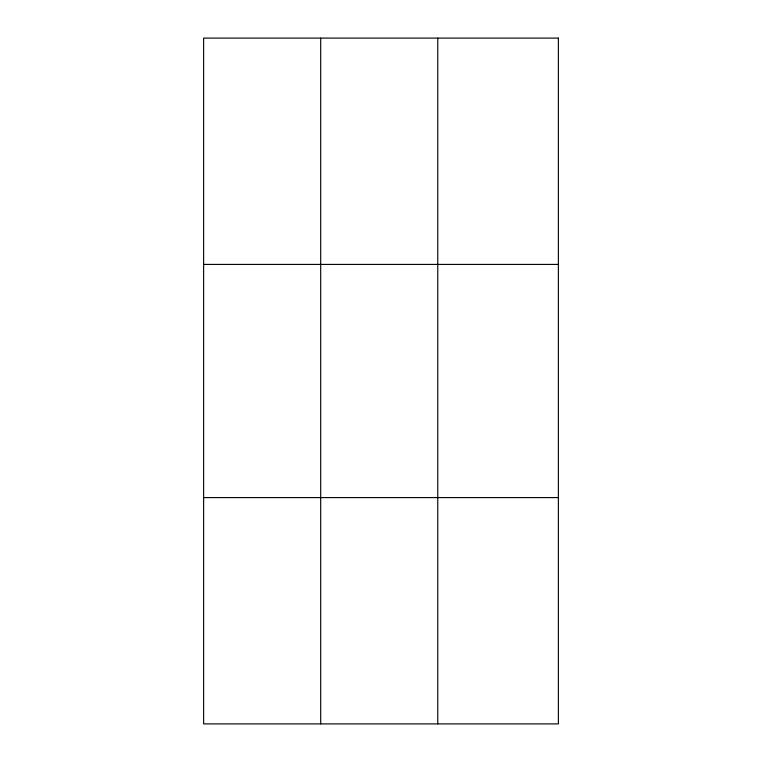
<?xml version="1.0" encoding="UTF-8"?>
<svg xmlns="http://www.w3.org/2000/svg" width="762" height="762" viewBox="0 0 762 762"><rect width="100%" height="100%" fill="white"/><g stroke="black" fill="none" stroke-linecap="round" stroke-linejoin="round"><path stroke-width="1.14" d="M320.688 38.1L320.688 723.9M437.759 38.1L437.759 723.9M203.625 264.414L558.375 264.414M203.625 497.586L558.375 497.586M558.375 38.1L558.375 723.9L203.625 723.9L203.625 38.1L558.375 38.1"/></g></svg>
